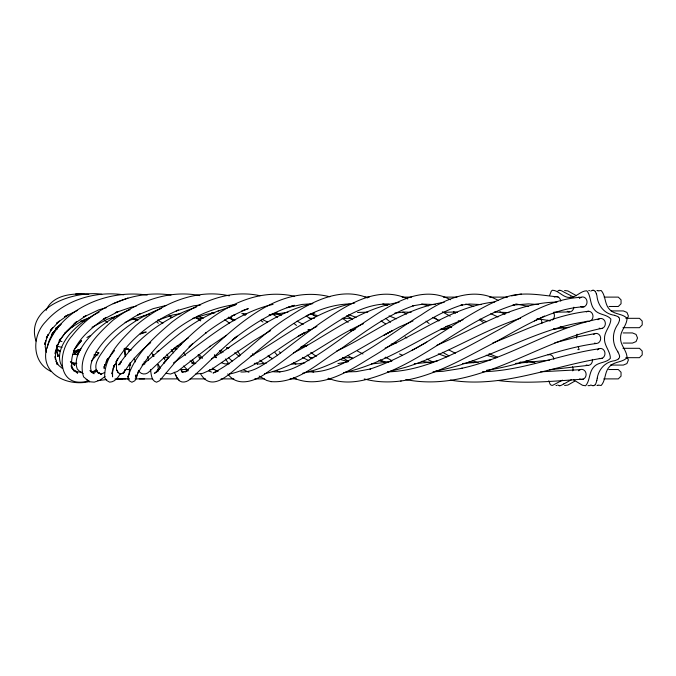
<?xml version="1.0" encoding="UTF-8"?>
<svg xmlns="http://www.w3.org/2000/svg" width="676" height="676" viewBox="0 0 676 676"><rect width="100%" height="100%" fill="white"/><g stroke="black" fill="none" stroke-linecap="round" stroke-linejoin="round"><path stroke-width="1.01" d="M112.588 369.916L112.562 376.828L112.3 372.958M125.229 355.094L125.178 348.081M150.731 342.656C140.118 351.131 130.848 361.339 123.674 372.873L120.607 373.912L118.266 372.772L116.475 369.51L116.526 361.229M57.367 344.836L55.271 353.565L55.347 351.63M576.484 338.127L577.05 334.147M619.512 319.731L619.47 318.717A2.374 2.146 -90 0 0 619.182 317.965L618.709 317.348M138.301 371.259L136.248 378.687L134.735 380.825L131.888 382.244L129.082 380.681L127.967 377.073C134.811 354.334 154.018 337.349 171.586 322.359C196.285 303.304 228.209 288.652 259.964 295.733M57.57 344.836L56.564 351.926L56.556 348.039L57.849 356.539L57.046 352.745L59.336 356.776M112.444 370.87L112.03 373.735L114.295 365.251L113.069 368.809L117.844 358.736L116.035 361.804C130.299 338.194 153.258 320.77 178.413 310.064L176.25 310.901L193.547 305.822L200.696 304.918M104.695 364.837L104.163 368.462L104.045 366.468M104.662 364.939L104.358 366.848L107.577 358.702L106.14 362.175L107.822 359.1L114.574 350.498M57.468 344.709L57.08 346.611L60.519 338.617L59.699 340.349L65.53 332.457M129.158 373.431L130.181 362.488M47.295 348.072C48.469 338.507 54.181 330.125 61.237 323.838M55.271 353.565L57.376 344.777M597.533 377.935L597.364 378.619M596.916 380.326C597.77 370.33 604.479 361.981 614.678 360.688A34.053 30.809 -90 0 0 616.022 360.207L616.292 360.097A9.295 8.408 90 0 0 618.591 358.821M549.647 295.344L551.261 291.238L552.36 290.232C558.697 290.384 562.863 297.558 569.505 297.482C576.138 297.778 580.507 290.748 586.836 290.798C591.255 296.113 589.709 304.428 594.466 309.769C598.564 315.1 606.752 314.07 610.859 319.021C610.8 326.001 604.31 331.392 604.505 338.591C604.133 345.799 610.47 351.376 610.36 358.365C606.118 363.181 597.973 361.871 593.731 367.068C588.838 372.256 590.173 380.596 585.619 385.768L582.518 385.286L573.628 379.912M128.854 374.343L127.967 377.073L128.888 374.403M46.137 310.352C52.643 294.347 74.005 292.902 88.843 294.423M627.303 318.692L628.418 316.005L626.931 312.413L623.348 310.926L611.18 310.926M52.052 335.71L53.877 331.553L51.562 334.654L58.33 326.238L55.432 328.764L60.857 324.446M120.607 373.912L123.674 372.873L125.246 369.502L130.037 369.519M123.674 372.873L125.246 369.502M120.362 373.498C118.224 377.588 114.641 382.041 109.63 382.16L106.614 380.444L104.695 377.554C104.003 356.37 121.317 339.589 135.504 325.849C160.837 304.259 195.499 288.153 229.308 295.851M56.919 346.661L60.663 339.048L66.265 331.519L76.802 321.497L74.073 323.914L86.469 315.405L83.401 317.112L98.704 309.878L106.478 307.639M113.99 366.172L114.852 364.465L113.331 367.229M79.362 350.971L77.317 354.41L80.571 349.5M65.547 332.406L64.406 333.927L73.414 325.781L71.31 327.488L83.587 319.917L90.263 317.466M98.899 352.602L91.353 361.026M167.471 358.787L163.702 363.35C195.516 326.423 241.974 284.326 294.651 296.308M158.716 369.231L156.536 371.834L164.665 362.192M595.074 384.771L594.517 385.303A2.374 2.146 -90 0 1 593.832 385.616L592.92 385.666M557.835 291.077L558.266 290.697A2.374 2.146 90 0 1 558.951 290.384L559.863 290.334M77.647 351.038L74.833 353.861L73.794 350.895M180.205 345.022L181.126 344.101M618.565 358.787L619.182 358.035A2.374 2.146 -90 0 0 619.47 357.283L619.52 356.472M95.536 371.732L97.082 370.389M104.712 372.425L101.231 374.183L97.944 372.755C91.556 364.533 101.13 354.376 105.49 347.489C120.125 329.626 139.94 316.3 161.564 308.383M171.391 350.979L176.284 346.763M157.559 370.617L154.314 373.405L156.84 372.087M94.708 372.468L96.862 370.609L93.592 372.037L91.023 371.741L94.116 373.735L90.178 370.634M96.44 369.586L92.325 372.113M80.275 349.45L74.833 353.861L74.047 350.962M188.367 337.907C174.036 347.548 161.851 359.793 149.328 371.563C146.32 375.07 140.431 374.884 138.588 370.338M105.059 376.515L99.727 380.309L94.26 382.151L89.629 381.763L83.587 376.895C76.329 354.537 97.885 333.952 112.833 320.348C137.186 301.682 168.992 289.311 199.868 295.632M92.004 327.252L107.374 319.258L117.565 315.751M226.46 335.279L209.433 346.796L210.27 346.171L177.442 371.394L170.521 374.056L165.966 373.22M563.826 383.968L571.693 379.557M574.769 381.137L567.891 385.058L564.587 385.489M211.63 358.863C244.078 338.439 274.363 311.78 312.853 303.6M250.306 356.345C284.25 337.324 315.447 310.352 354.697 303M346.213 371.893L356.218 371.631L370.414 368.978L369.983 369.096C389.967 362.513 408.541 352.458 426.776 342.124M411.921 350.396C443.084 333.843 470.902 310.968 503.865 297.863C521.5 290.993 540.014 295.133 558.072 296.925M73.388 350.075L73.819 352.027L78.129 349.644M173.428 362.961C204.98 341.076 234.403 313.072 273.062 304.386M86.925 337.468L90.381 335.583M270.679 330.572L253.652 340.814L211.073 369.679L202.69 373.372L195.786 373.972M293.46 352.948C328.054 335.271 359.657 308.383 399.085 302.4M336.563 351.148C372.138 334.552 404.273 307.495 444.216 302.4M584.233 306.727C547.45 308.678 516.895 331.341 485.157 347.405C448.661 366.755 406.884 390.28 364.254 378.957M171.02 295.049C134.042 289.421 94.936 306.574 72.095 335.811C56.184 353.066 57.773 389.849 88.919 380.791M562.457 380.165L552.545 385.371L551.143 385.202L550.07 384.154L548.794 380.782M385.134 348.106C421.19 331.933 454.483 306.253 494.731 301.935M77.63 310.335L64.659 316.672L67.98 315.024L56.438 323.407L59.387 321.041L50.277 330.649L52.711 327.674L46.306 338L48.114 334.578L44.624 344.329L45.824 340.636L45.207 346.822L46.348 352.289M534.42 320.923L544.543 316.022M316.909 326.44L298.226 336.183L305.214 332.313C279.898 345.825 258.038 367.829 229.468 374.073M99.051 312.261C87.99 317.593 77.765 324.911 69.687 334.206C62.378 342.994 55.314 356.489 62.522 367.22M125.111 322.469L130.747 319.917L149.497 314.07M436.831 345.326C475.836 328.713 513.135 302.713 557.007 302.071M413.019 320.923L399.22 327.023L384.086 335.186L392.308 330.665C363.046 345.774 335.499 366.265 302.797 373.211M218.162 311.019L235.4 305.053M143.937 364.356L142.129 365.15C166.338 345.275 188.866 321.86 218.982 310.656M73.819 352.027L81.027 348.875M363.401 323.719L360.587 324.928C327.877 339.741 300.009 365.733 264.477 373.769M145.289 331.941L140.177 333.969L146.455 332.017M156.984 351.579L158.852 350.852M113.196 303.701L127.916 298.057M492.804 342.985C524.052 330.691 554.742 314.813 588.619 311.256M218.297 371.048L213.033 373.008C240.926 358.956 261.367 333.792 287.892 317.424C310.512 302.375 340.003 286.269 367.507 297.896M130.071 309.692C112.824 316.681 96.66 327.361 85.184 342.191C79.743 349.788 73.709 359.362 77.267 369.02L79.903 371.707L83.114 373.566M463.052 319.697L445.907 326.761L447.326 326.17C413.298 342.614 381.01 364.668 343.585 372.679M157.593 320.331L172.777 314.931L180.838 313.639M241.797 310.859L248.295 308.619C232.95 314.627 218.686 323.153 205.605 333.133L206.442 332.491L189.077 346.906L192.677 343.746L178.337 358.483L159.62 380.706L156.528 382.219C151.086 380.715 151.356 374.082 150.469 369.637M120.091 364.364L118.562 364.879L121.283 361.778L119.077 364.465C137.524 337.755 165.282 317.137 196.184 307.25M232.189 315.819L234.91 314.915L232.062 315.709M597.863 290.942L601.158 290.511C605.873 295.657 604.428 304.183 609.507 309.346C614.045 314.67 622.478 313.385 627.015 318.328C627.024 325.359 620.255 330.725 620.534 338C620.255 345.275 627.024 350.641 627.015 357.672C622.478 362.615 614.045 361.33 609.507 366.654C604.428 371.817 605.873 380.343 601.158 385.489L597.863 385.058M520.605 318.219C480.754 331.122 445.34 355.01 405.254 367.414L387.458 372.053M192.576 318.455L207.245 314.179L214.799 312.878M226.477 348.36L229.426 347.506M307.825 314.974L314.813 313.089M554.768 342.825L577.726 336.775L596.325 333.386M271.008 314.517L277.143 312.904L269.014 315.092L287.917 312.27M300.727 347.092L307.588 345.267M353.607 330.006L350.624 330.758L353.523 330.201M166.262 305.434L153.232 308.636L137.811 314.982L140.321 313.546C122.728 322.993 106.183 335.609 95.688 352.897C92.874 358.787 88.379 366.181 91.995 372.645L90.043 370.676M578.445 297.263L579.121 297.102M391.793 361.195L387.154 362.26L371.462 363.941M124.257 349.653L128.381 348.757M301.496 346.526L307.563 345.225M440.389 329.55L448.112 327.911M437.609 360.781L431.795 361.99L414.236 363.739M435.412 371.124C487.971 361.652 533.541 328.832 586.548 321.624M391.176 344.135L396.263 343.095M136.079 306.279L131.203 307.208L115.3 312.675L118.199 311.56L103.453 319.317L106.149 317.365C90.145 328.764 68.453 345.385 71.96 367.634L71.107 365.919M521.424 294.035L511.529 295.877M513.033 305.037L514.673 304.741C462.519 320.644 423.117 363.392 370.448 378.34L370.009 378.467C356.514 382.498 341.583 383.943 328.35 378.205M440.498 329.668L446.456 328.629L440.6 329.187M602.553 328.249C536.11 341.034 476.394 393.483 405.803 379.566M486.534 370.287C523.951 364.947 558.706 348.275 596.19 343.526M337.966 363.578L348.039 361.837M400.716 381.087L401.164 381.01M182.402 372.053L187.108 371.259L184.954 371.91C225.784 338.735 270.535 282.002 329.871 296.781M599.266 318.818C550.839 328.215 509.113 358.331 460.711 368.53L462.409 368.259L442.949 371.31L433.012 371.808M304.817 362.809L298.834 363.806L291.914 364.026M490.886 359.809L474.476 362.539L462.443 363.527M602.172 358.238C551.743 366.164 502.082 388.759 450.224 380.098M598.885 348.808C559.677 354.385 522.447 370.963 482.453 371.724M176.529 346.458L178.574 346.163L176.47 346.273M266.352 363.08L259.187 364.034L254.269 363.316M549.554 369.772L587.926 365.386M97.843 380.588L106.74 379.549M513.152 305.07L528.387 303.896L538.628 304.521M549.427 360.173L515.365 363.443M355.263 329.347L350.303 329.947L354.393 329.787M301.445 346.923L306.439 346.34M394.885 313.064L403.944 312.016L411.143 312.354M89.147 381.619C68.132 386.63 40.552 374.343 46.39 349.281C58.964 308.797 107.712 289.041 147.174 295.108M554.143 328.908L557.937 328.477L553.728 328.739M555.587 328.764L568.854 327.269M75.467 294.085L78.889 293.739L84.779 294.356M564.587 290.511L567.891 290.942L576.518 295.733M580.954 297.305C550.45 298.851 523.841 316.047 497.815 330.319C463.499 348.926 427.832 370.693 387.754 371.876M229.054 363.612L225.083 363.933L221.415 362.725M309.726 303.904L302.138 304.437L287.004 307.665L294.381 305.315C271.372 312.092 251.126 325.553 232.316 340.053L237.217 336.175C220.553 349.467 206.112 365.217 190.1 379.219C186.965 382.168 181.126 383.698 178.346 379.473M349.357 303.904C307.276 305.569 275.14 337.02 244.078 361.998C232.738 369.992 212.982 394.454 200.696 374.09M583.312 379.135C554.903 380.994 526.325 384.162 497.925 380.487M588.678 290.672L589.573 290.621M240.876 371.969C254.742 372.763 265.693 362.573 276.814 355.796C291.373 344.878 305.636 333.564 320.466 323.001C345.208 306.101 377.005 284.469 407.729 298.953M389.038 303.938C363.249 303.532 341.008 319.224 320.424 332.93C302.476 346.213 284.9 359.987 266.631 372.831C255.477 381.019 237.597 387.678 227.77 373.904M580.033 369.704L540.665 371.8M303.549 346.264L306.49 346.129M236.608 304.403C194.156 309.591 155.066 339.141 135.893 377.031L135.732 375.104M587.993 385.65L590.148 385.565M442.476 312.422L453.376 312.025L457.432 312.481M114.903 378.999L125.778 378.89M357.536 312.473L367.82 312.151M553.821 312.194L569.327 311.957M593.106 290.325L593.832 290.384A2.374 2.146 -90 0 1 594.517 290.697L595.193 291.381M81.221 371.927L78.399 371.986L74.647 370.727L77.596 373.169L71.859 368.141L74.233 371.132L71.25 365.927M559.677 385.675L558.951 385.616A2.374 2.146 -90 0 1 558.266 385.303L557.835 384.923M596.942 290.511L597.821 290.511M365.032 297.11L369.214 297.11M402.11 297.11L411.616 297.11M443.346 297.11L456.984 297.11M489.382 297.11L507.6 297.11M604.167 297.11L618.303 297.11L621.05 299.857L621.05 303.735L618.303 306.481L609.076 306.481M525.607 306.481L528.598 306.481M196.116 318.32L202.648 318.32M227.17 318.32L231.369 318.32M309.194 318.32L314.458 318.32M342.124 318.32L351.452 318.32M625.849 318.32L639.454 318.32L642.2 321.066L642.2 324.945L639.454 327.691L622.993 327.691M623.137 332.93L632.474 332.93L636.057 334.417L637.544 338L636.057 341.583L632.474 343.07L623.137 343.07M622.993 348.309L639.454 348.309L642.2 351.055L642.2 354.934L639.454 357.68L625.849 357.68M93.888 354.925L97.936 354.925M163.524 357.68L168.772 357.688M198.972 357.68L201.372 357.68M309.921 357.68L313.943 357.68M343.171 357.68L352.204 357.68M384.965 357.68L387.187 357.68M610.327 365.074L623.323 365.074L626.914 363.587L628.393 359.995L627.286 357.308M125.778 369.527L129.953 369.519M157.483 369.519L159.528 369.519M180.788 369.519L188.139 369.519M209.602 369.519L214.816 369.519M608.73 369.519L618.295 369.519L621.041 372.265L621.041 376.143L618.295 378.89L603.761 378.89M116.28 378.89L129.108 378.89M139.264 378.89L152.37 378.89M160.322 378.89L178.329 378.89M190.1 378.89L205.445 378.89M221.069 378.89L233.82 378.89M254.725 378.89L264.375 378.89M290.038 378.89L296.358 378.89M327.801 378.89L330.53 378.89M117.48 378.89L122.398 378.89M127.172 378.89L129.192 378.89M135.09 378.89L144.546 378.89M596.942 385.489L597.821 385.489M128.66 365.065L130.738 365.065M494.249 312.042L509.02 312.591M80.655 321.007L84.534 321.049M101.814 294.237C75.56 290.232 24.682 306.786 36.031 341.118M556.01 385.447L556.897 385.472M77.934 354.723L72.991 354.308M308.095 329.922L310.123 330.006L308.129 329.727M307.648 371.724C326.474 373.532 343.552 363.257 359.531 354.723C380.867 342.774 400.158 327.632 421.089 315.024C443.059 299.958 472.482 285.458 498.313 300.507M473.893 362.666L468.814 361.998M520.123 362.049L527.212 362.666M274.566 313.326L281.622 315.219M431.077 362.733L421.773 361.339M453.376 312.025L457.398 312.481M76.811 363.375L70.879 362.463M195.812 363.62L191.773 363.105L193.26 363.426M259.17 376.067L266.682 380.453L271.186 381.661M270.662 381.594C298.293 383.943 320.086 361.102 342.014 348.013C364.702 331.984 387.221 314.712 413.813 305.628L412.766 305.831L422.999 304.107L435.538 304.58M447.673 326.998L451.678 327.556M549.926 320.754L537.048 318.649M388.117 362.226L381.087 361.221L381.737 361.449L378.906 360.401M62.04 347.413L57.164 346.205M481.05 304.58L469.558 304.006L460.888 305.189L462.612 304.741C429.159 315.185 402.44 338.896 372.73 356.48C349.678 370.44 321.108 390.246 293.342 377.884M123.683 294.812C95.603 290.688 64.626 299.924 45.74 321.641C31.814 335.626 31.459 362.454 51.19 371.487M272.344 371.589C288.965 373.929 303.482 362.86 317.196 355.137C334.062 344.414 349.686 331.874 366.426 320.939C390.365 304.977 421.317 283.996 450.503 299.747M143.135 363.654L144.841 363.958M211.504 313.199L213.557 313.579M515.796 303.904L528.387 306.439M309.938 314.027L316.968 315.396M213.548 313.453L211.495 313.047L213.472 313.47M525.928 360.874L534.961 362.708M173.994 348.377L175.946 348.774L174.095 348.199M382.844 303.862L387.711 305.4M347.844 361.533L339.943 359.362M421.604 304.048L428.592 305.848M243.326 313.453L246.385 314.239M59.015 340.822L61.955 341.583M125.347 348.52L131.212 350.092M486.196 355.213L496.04 357.874M75.737 363.967L71.774 362.885L74.74 365.361L70.329 361.466M465.722 304.048L473.758 306.329M573.662 297.102L563.826 292.032A34.053 30.809 90 0 0 562.576 291.322L562.314 291.187A9.295 8.408 -90 0 0 559.872 290.291M144.03 315.337L145.991 315.912M310.799 371.192L313.732 372.087M226.494 347.684L228.387 348.292M614.678 315.312C604.445 314.044 597.829 305.636 596.916 295.674A34.053 30.809 90 0 0 596.486 294.195L596.384 293.899M472.237 360.68L478.202 362.75M197.958 316.123L203.121 318.286M438.293 353.844L446.895 356.894M497.604 357.207L489.002 353.7M348.613 314.619L356.1 317.348M173.977 348.495L176.698 349.534M577.803 349.61L579.095 349.576L578.25 346.458M132.775 318.624L137.49 320.458M111.962 317.382L113.838 318.117M389.038 315.886L396.449 318.827M228.42 317.272L235.02 320.154M276.442 370.634L280.008 372.087M480.078 319.072L486.5 321.708M208.859 370.972L211.571 372.079M391.826 360.638L385.574 357.139M563.995 328.19L560.176 326.39M432.412 317.416L439.738 320.669M399.491 353.937L402.228 355.154M490.818 313.656L498.018 316.993M243.419 369.738L248.903 372.29M455.387 353.261L449.025 350.041M380.182 359.843L384.931 362.142M60.189 350.979L56.818 349.348L59.911 351.63L56.809 349.222M174.957 348.503L176.732 349.365M426.793 359.024L433.13 362.125M262.068 319.309L267.442 321.953M499.868 311.763L505.057 314.34M136.391 319.68L137.887 320.432M302.409 357.384L308.974 360.722M357.519 351.123L362.978 353.97M306.093 315.971L311.273 319.165M297.094 321.151L303.211 324.446M157.516 320.179L162.984 323.136M442.366 311.822L450.258 316.191M96.11 351.875L98.755 353.337M311.239 313.926L315.7 316.444M442.636 352.306L449.041 355.931M448.737 325.545L451.424 327.074M268.431 356.294L272.698 358.719M402.904 312.126L406.453 314.146M458.243 320.686L460.069 321.742M352.787 358.669L347.658 355.424M453.79 312.185L455.54 313.208M241.814 313.318L245.346 315.422M405.093 336.91L406.834 337.966M169.439 315.751L172.329 317.543M273.248 314.568L277.582 317.331M195.694 317.466L200.73 320.872M104.155 320.213L107.45 322.351M86.19 379.532L89.629 381.763M381.095 320.939L385.345 323.728M342.495 357.427L348.579 361.483M194.004 363.587L190.074 360.807M216.844 371.242L212.399 368.116M293.333 362.454L295.911 364.187M348.182 322.308L342.47 318.421M228.361 317.264L233.482 320.762M316.317 356.463L310.766 352.373M346.796 315.523L352.686 319.613M260.471 320.306L262.947 322.029M264.426 363.73L259.804 360.164M311.873 358.812L307.149 355.052M479.402 319.638L483.458 322.57M224.762 319.655L229.586 323.28M426.007 321.108L429.083 323.559M294.06 323.474L296.477 325.443M279.18 351.689L280.675 352.914M385.785 318.371L390.542 322.266M434.879 317.838L438.741 320.999M62.344 368.42L58.753 365.454L56.007 361.026L57.316 364.677L55.153 356.708M156.164 321.353L158.395 323.229M234.783 352.669L239.22 356.421M183.221 372.113L181.126 370.304L182.385 372.468L181.329 370M252.368 353.785L253.83 355.069M133.586 318.514L135.918 320.627M188.41 370.778L183.559 365.995M169 315.515L171.248 317.585M256.128 362.868L257.607 364.237M228.767 357.934L232.164 361.111M56.091 327.928L57.367 329.127M221.001 350.176L223.08 352.238M202.513 358.288L199.116 354.486M268.11 355.373L270.121 357.587M275.014 352.635L277.008 354.951M174.29 372.239L177.332 378.298L179.334 380.622M96.178 370.465L97.944 372.755M183.644 352.923L185.52 355.407M237.2 350.869L240.369 355.128M171.172 349.509L173.639 352.889M160.651 368.293L158.074 364.415M225.404 358.922L228.902 363.933M219.607 350.447L221.339 353.007M151.754 353.1L153.967 356.463M214.478 355.069L216.168 357.705M214.41 354.968L216.117 357.629M153.562 355.796L152.615 354.292L153.604 356.134M163.617 357.587L165.73 361.077M175.43 374.842L177.332 378.298M116.475 369.51L118.266 372.772M192.339 359.438L194.688 363.756M198.11 354.815L200.02 358.491M617.982 351.883C611.881 343.442 611.881 332.558 617.982 324.117A34.053 30.809 -90 0 0 618.625 322.731L618.743 322.444A9.295 8.408 -90 0 0 619.554 319.74M166.989 354.19L168.713 357.959M144.081 361.88L144.765 363.637M134.169 358.153L135.47 361.913M135.403 375.467L135.969 377.276L135.766 375.222M124.122 348.698L125.314 356.514M147.621 356.615L148.551 360.283M128.617 349.34L128.972 351.41M55.026 356.666L55.457 359.548L55.432 351.655M157.778 364.499L158.564 371.116M593.663 334.341A5.07 4.445 -90 0 1 600.677 337.907A5.07 4.445 -90 0 1 594.5 343.112M617.856 351.976A13.976 12.65 -90 0 1 619.681 356.429M596.773 380.292A13.976 12.65 90 0 1 595.21 384.864M592.911 385.709A9.295 8.408 -90 0 1 590.731 384.914M563.742 383.841A13.976 12.65 90 0 1 559.72 385.852M590.731 291.086A13.976 12.65 90 0 1 593.063 290.148M595.226 291.348A9.295 8.408 -90 0 1 596.342 293.908M614.653 315.472A13.976 12.65 -90 0 1 618.793 317.196M592.362 359.404A5.07 4.445 -90 0 1 590.756 364.288A5.07 4.445 -90 0 1 586.227 364.972M572.538 366.781A5.07 4.445 -90 0 1 572.758 370.887M547.991 354.875A5.07 4.445 -90 0 1 553.855 359.252M550.577 320.711A5.07 4.445 90 0 1 547.839 320.12M553.602 312.718A5.07 4.445 90 0 1 552.224 320.069M573.823 307.208A5.07 4.445 90 0 1 567.232 311.323M586.32 311.94A5.07 4.445 -90 0 1 592.396 313.782A5.07 4.445 -90 0 1 590.782 320.711M589.142 321.345A5.07 4.445 -90 0 1 586.996 321.075M597.432 349.889A5.07 4.445 -90 0 1 603.144 349.424A5.07 4.445 -90 0 1 604.513 355.762A5.07 4.445 -90 0 1 599.282 358.39M578.58 370.786A5.07 4.445 90 0 1 584.512 370.524A5.07 4.445 90 0 1 585.365 377.233A5.07 4.445 90 0 1 579.619 378.915M540.487 318.776A5.07 4.445 90 0 1 541.797 323.542M554.269 297.077A5.07 4.445 90 0 1 560.734 301.158M570.307 296.941A5.07 4.707 90 0 1 570.738 297.11M579.425 298.471A5.07 4.445 -90 0 1 585.348 298.04A5.07 4.445 -90 0 1 586.354 304.715A5.07 4.445 -90 0 1 580.642 306.566M597.981 319.731A5.07 4.445 90 0 1 603.778 319.663A5.07 4.445 90 0 1 604.69 326.204A5.07 4.445 90 0 1 599.156 328.181M81.483 340.636L75.044 348.478L81.483 340.636M231.572 318.058L229.62 317.433L231.572 318.058M101.231 374.183L97.319 371.961L101.231 374.183"/></g></svg>
